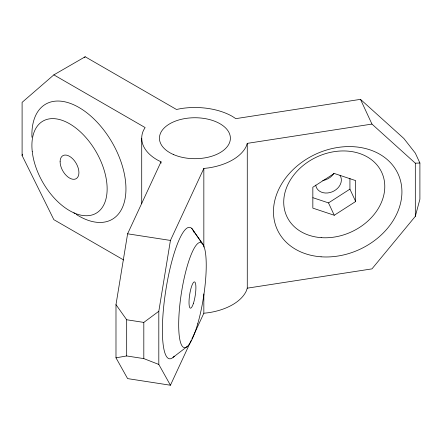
<?xml version="1.0" encoding="UTF-8"?>
<svg xmlns="http://www.w3.org/2000/svg" width="442" height="442" viewBox="0 0 442 442"><rect width="100%" height="100%" fill="white"/><g stroke="black" fill="none" stroke-linecap="round" stroke-linejoin="round"><path stroke-width="0.66" d="M191.347 340.158L170.43 385.231L127.605 378.606L115.986 357.821L115.986 304.66L127.605 233.807L161.015 161.822L157.297 159.938A53.2 30.713 0 0 1 143.528 130.268L145.12 127.567L53.847 74.869L22.1 102.362L22.1 155.523L53.847 219.668L123.644 259.968M170.43 385.231L158.811 364.446L158.811 311.284L170.43 240.431L203.839 168.446L208.69 167.888A53.2 30.713 0 0 0 246.304 146.169L247.271 143.368L371.954 124.08L415.314 163.192L419.9 163.015L419.9 199.215L415.314 216.353L371.954 268.88L247.271 288.167L246.304 290.969A53.2 30.713 0 0 1 208.69 312.687L203.839 313.245L191.927 338.909M22.1 155.523L22.371 154.192M84.151 57.675L85.195 56.769L176.468 109.467L181.148 108.55A53.2 30.713 0 0 1 232.536 116.5L235.796 118.644L360.479 99.356L403.844 138.468L415.309 153.125L419.9 163.015M173.026 357.407L187.187 346.522M115.986 304.66L126.683 319.759L143.816 322.411L158.811 311.284M312.942 197.712L328.511 202.9L349.926 189.137L349.926 178.353M334.251 215.265L355.661 201.502L355.661 180.601L334.251 173.463L312.837 187.226L312.837 208.127L334.251 215.265L328.511 202.9M53.847 74.869L85.195 56.769M115.986 357.821L126.683 355.959L143.816 358.611L158.811 364.446M127.605 233.807L170.43 240.431M191.784 228.431L202.193 243.343M193.264 230.569L203.381 245.056M360.479 99.356L371.954 124.08M349.926 189.137L355.661 201.502M415.314 163.192L415.314 216.353M247.271 143.368L247.271 288.167M203.839 168.446L203.839 247.05M203.839 293.936L203.839 313.245M161.015 161.822L161.015 163.197M143.816 322.411L143.816 358.611M141.716 138.219L141.716 203.723M126.683 319.759L126.683 355.959M31.951 137.213A66.504 38.393 60 0 1 78.367 107.13A66.504 38.393 60 0 1 125.937 190.182A66.504 38.393 60 0 1 76.129 214.337M75.013 213.602A66.504 38.393 60 0 1 73.897 212.834M174.292 356.153A66.504 14.056 -81.2 0 1 165.954 289.416A66.504 14.056 -81.2 0 1 194.049 232.37M340.036 175.413A13.299 10.492 -24.9 0 1 332.08 191.883A13.299 10.492 -24.9 0 1 315.737 185.11M333.903 173.347A13.299 10.492 -24.9 0 1 322.776 180.502M173.325 154.468A35.471 20.476 0 0 0 230.083 140.893A35.471 20.476 0 0 0 181.347 119.301A35.471 20.476 0 0 0 173.325 154.468M32.222 151.319A53.2 30.719 60 0 0 92.422 214.867A53.2 30.719 60 0 0 83.914 135.357A53.2 30.719 60 0 0 32.222 151.319M60.112 161.75A13.299 7.68 60 0 0 74.223 179.297A13.299 7.68 60 0 0 74.223 160.49A13.299 7.68 60 0 0 60.112 161.75M197.729 323.815A53.2 11.243 -81.2 0 0 200.839 242.514A53.2 11.243 -81.2 0 0 178.806 318.781A53.2 11.243 -81.2 0 0 197.729 323.815M193.347 303.61A13.299 2.812 -81.2 0 0 194.894 282.112A13.299 2.812 -81.2 0 0 189.132 299.389A13.299 2.812 -81.2 0 0 193.347 303.61M321.069 256.802A66.504 52.449 -24.9 0 0 399.739 178.132A66.504 52.449 -24.9 0 0 292.272 170.413A66.504 52.449 -24.9 0 0 321.069 256.802M321.174 237.647A52.316 41.261 -24.9 0 0 383.065 175.756A52.316 41.261 -24.9 0 0 298.521 169.689A52.316 41.261 -24.9 0 0 321.174 237.647"/></g></svg>
